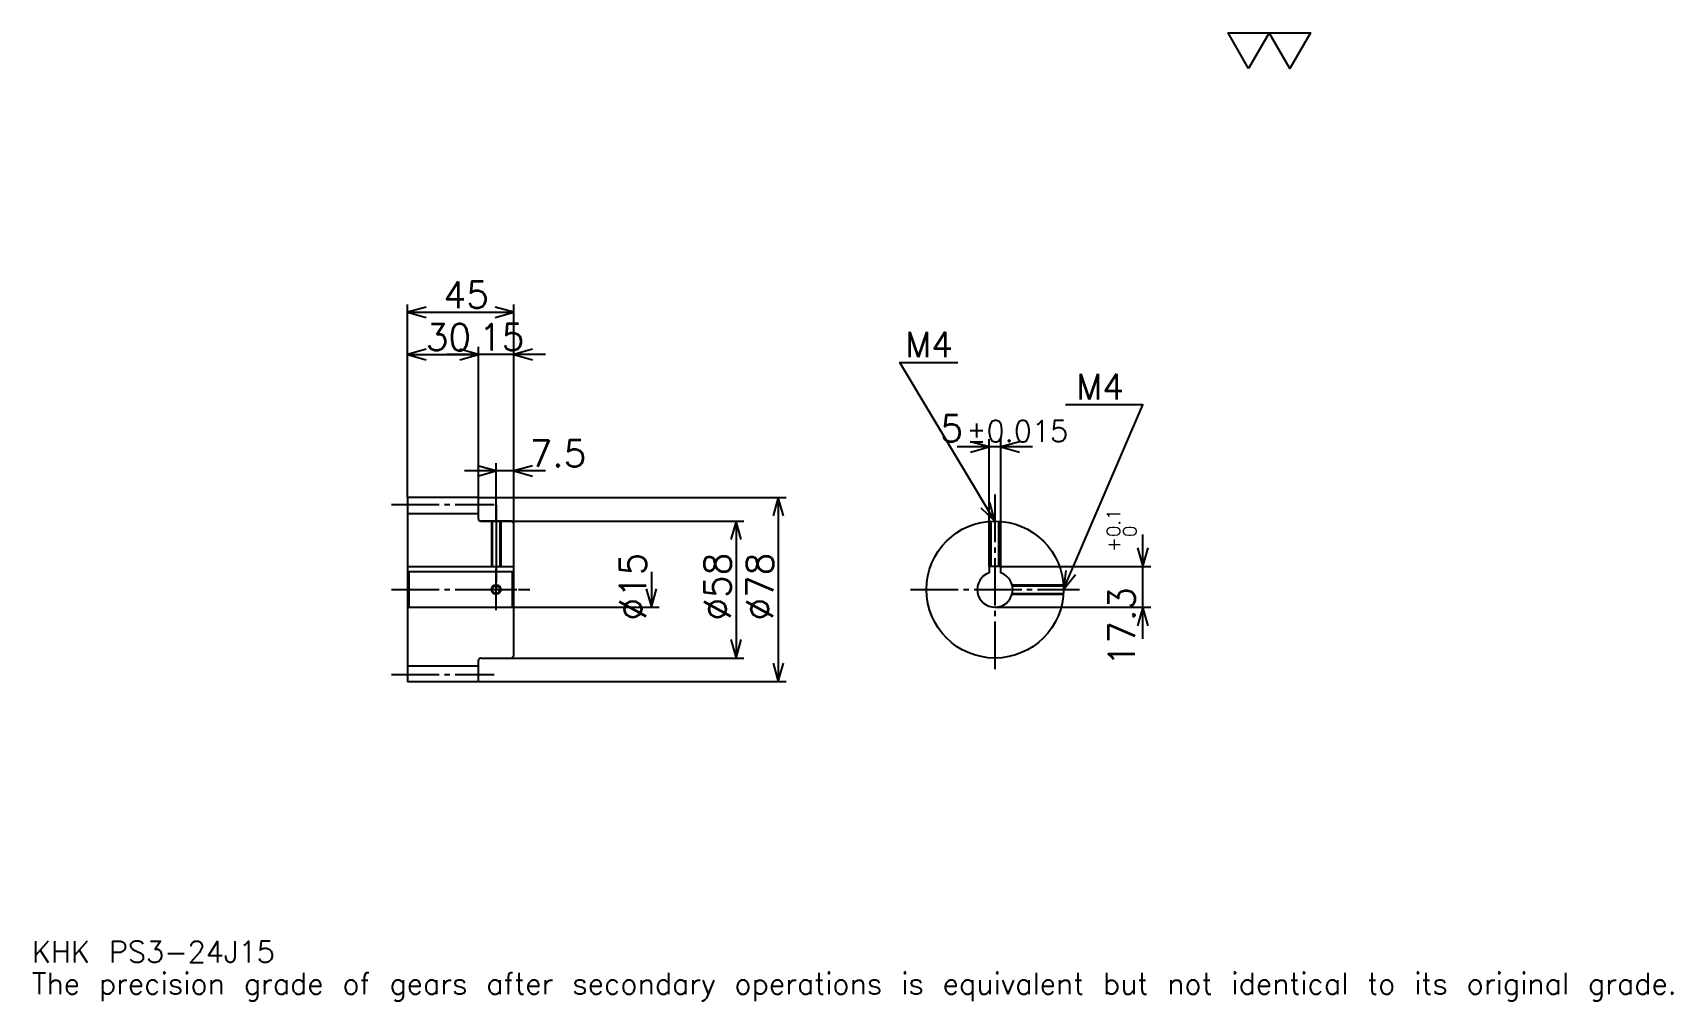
# Model space of a CAD drawing. Extents: x 23 to 717, y 8 to 418.
import ezdxf

# ---------------------------------------------------------------- set-up
doc = ezdxf.new("R2010")
doc.units = 0
doc.linetypes.add('DASHDOT', pattern=[26.869564, 20.152174, -2.23913, 2.23913, -2.23913])
doc.layers.get('0').update_dxf_attribs({"linetype": 'CONTINUOUS'})
doc.layers.add('DASHDOT', color=6, linetype='DASHDOT')
doc.styles.add('KANJI', font='TXT', dxfattribs={"bigfont": 'BIGFONT'})

msp = doc.modelspace()

# ---------------------------------------------------------------- linework, layer by layer
at = {"color": 5}
for p, q in [((181.369553, 221.489136), (181.369553, 303.217407)), ((181.369553, 299.858704), (226.369553, 299.858704)), ((226.369553, 221.489136), (226.369553, 303.217407)), ((211.369553, 221.489136), (211.369553, 285.304352)), ((181.369553, 281.945648), (211.369553, 281.945648)), ((239.804337, 281.945648), (197.934769, 281.945648)), ((427.521729, 192.289139), (427.521729, 246.195648)), ((432.521729, 192.289139), (432.521729, 246.195648)), ((445.956482, 242.83696), (414.086945, 242.83696)), ((239.804337, 232.684784), (205.434769, 232.684784)), ((218.869553, 221.489136), (218.869553, 236.043488)), ((181.369553, 221.38913), (181.369553, 221.489136)), ((211.269547, 221.489136), (226.369553, 221.489136)), ((211.369553, 221.38913), (211.369553, 221.489136)), ((218.869553, 211.489136), (218.869553, 221.489136)), ((218.869553, 211.489136), (218.869553, 221.489136)), ((226.369553, 221.489136), (341.684753, 221.489136)), ((226.369553, 210.489136), (226.369553, 221.489136)), ((338.32605, 221.489136), (338.32605, 143.489136)), ((212.369553, 211.489136), (226.369553, 211.489136)), ((226.369553, 211.489136), (323.771729, 211.489136)), ((320.413025, 211.489136), (320.413025, 153.489136)), ((492.608704, 161.554352), (492.608704, 205.723923)), ((284.586945, 189.989136), (284.586945, 174.989136)), ((432.521729, 192.289139), (495.967407, 192.289139)), ((226.369553, 174.989136), (287.945648, 174.989136)), ((430.021729, 174.989136), (495.967407, 174.989136)), ((212.369553, 153.489136), (226.369553, 153.489136)), ((226.369553, 153.489136), (323.771729, 153.489136)), ((211.269547, 143.489136), (226.369553, 143.489136)), ((226.369553, 143.489136), (341.684753, 143.489136))]:
    msp.add_line(p, q, dxfattribs=at)
at = {"color": 4}
for p, q in [((181.369553, 214.739136), (211.369553, 214.739136)), ((181.369553, 192.289139), (226.369553, 192.289139)), ((181.869553, 189.989136), (181.869553, 174.989136)), ((225.869553, 189.989136), (226.369553, 190.489136)), ((225.869553, 174.989136), (226.369553, 174.489136)), ((181.369553, 150.239136), (211.369553, 150.239136))]:
    msp.add_line(p, q, dxfattribs=at)
at = {"color": 7}
msp.add_lwpolyline([(537.391296, 403.043488), (528.658691, 418.180023), (563.589111, 418.180023), (554.856506, 403.043488), (546.123901, 418.180023), (537.391296, 403.043488)], dxfattribs=at)
at = {"color": 5}
for points in [[(189.206512, 302.097839), (181.369553, 299.858704), (189.206512, 297.619568)], [(218.532593, 297.619568), (226.369553, 299.858704), (218.532593, 302.097839)], [(189.206512, 284.184784), (181.369553, 281.945648), (189.206512, 279.706543)], [(203.532593, 279.706543), (211.369553, 281.945648), (203.532593, 284.184784)], [(203.532593, 279.706543), (211.369553, 281.945648), (203.532593, 284.184784)], [(234.206512, 284.184784), (226.369553, 281.945648), (234.206512, 279.706543)], [(430.021729, 211.489136), (389.717377, 278.663055), (414.347809, 278.663055)], [(459.021729, 182.489136), (492.608704, 260.75), (459.917358, 260.75)], [(419.684753, 240.597824), (427.521729, 242.83696), (419.684753, 245.076096)], [(440.358704, 245.076096), (432.521729, 242.83696), (440.358704, 240.597824)], [(211.032593, 230.445648), (218.869553, 232.684784), (211.032593, 234.92392)], [(234.206512, 234.92392), (226.369553, 232.684784), (234.206512, 230.445648)], [(340.565186, 213.652176), (338.32605, 221.489136), (336.086914, 213.652176)], [(424.069611, 217.057251), (430.021729, 211.489136), (427.909668, 219.361298)], [(322.652161, 203.652176), (320.413025, 211.489136), (318.173889, 203.652176)], [(490.369568, 200.126099), (492.608704, 192.289139), (494.847839, 200.126099)], [(460.05481, 190.573959), (459.021729, 182.489136), (464.170105, 188.807816)], [(282.347809, 182.826096), (284.586945, 174.989136), (286.82608, 182.826096)], [(494.847839, 167.152176), (492.608704, 174.989136), (490.369568, 167.152176)], [(318.173889, 161.326096), (320.413025, 153.489136), (322.652161, 161.326096)], [(336.086914, 151.326096), (338.32605, 143.489136), (340.565186, 151.326096)]]:
    msp.add_lwpolyline(points, dxfattribs=at)
at = {"color": 4}
for points in [[(211.369553, 212.489136), (211.369553, 221.38913), (211.269547, 221.489136), (181.469559, 221.489136), (181.369553, 221.38913), (181.369553, 174.489136)], [(212.369553, 153.489136), (225.369553, 153.489136), (226.369553, 154.489136), (226.369553, 210.489136), (225.369553, 211.489136), (212.369553, 211.489136)], [(216.869553, 211.489136), (216.869553, 192.289139)], [(217.249557, 211.489136), (217.249557, 192.289139)], [(220.489548, 211.489136), (220.489548, 192.289139)], [(220.869553, 211.489136), (220.869553, 192.289139)], [(428.021729, 192.289139), (428.021729, 211.42009)], [(428.401733, 192.289139), (428.401733, 211.443848)], [(431.641724, 192.289139), (431.641724, 211.443848)], [(432.021729, 192.289139), (432.021729, 211.42009)], [(181.369553, 174.489136), (181.869553, 174.989136), (225.869553, 174.989136), (225.869553, 189.989136), (181.869553, 189.989136), (181.369553, 190.489136)], [(432.521729, 189.560211), (432.521729, 192.289139), (427.521729, 192.289139), (427.521729, 189.560211)], [(437.250122, 184.489136), (458.952698, 184.489136)], [(437.344666, 184.109131), (458.97644, 184.109131)], [(437.344666, 180.869141), (458.97644, 180.869141)], [(181.369553, 174.489136), (181.369553, 143.589142), (181.469559, 143.489136), (211.269547, 143.489136), (211.369553, 143.589142), (211.369553, 152.489136)], [(437.250122, 180.489136), (458.952698, 180.489136)]]:
    msp.add_lwpolyline(points, dxfattribs=at)
for centre, radius in [((430.021729, 182.489136), 29), ((218.869553, 182.489136), 1.62)]:
    msp.add_circle(centre, radius, dxfattribs=at)
at = {"color": 7}
msp.add_circle((218.869553, 182.489136), 2, dxfattribs=at)
at = {"color": 4}
for centre, radius, start, end in [((212.369553, 212.489136), 1, 180, 270), ((430.021729, 182.489136), 7.5, 109.471220943, 70.528779057), ((212.369553, 152.489136), 1, 90, 180)]:
    msp.add_arc(centre, radius, start, end, dxfattribs=at)
at = {"layer": 'DASHDOT', "color": 7}
for p, q in [((430.021729, 222.684784), (430.021729, 146.771744)), ((174.652161, 218.489136), (218.086945, 218.489136)), ((218.869553, 211.489136), (218.869553, 182.489136)), ((174.652161, 182.489136), (233.086945, 182.489136)), ((394.304321, 182.489136), (465.739136, 182.489136)), ((174.652161, 146.489136), (218.086945, 146.489136))]:
    msp.add_line(p, q, dxfattribs=at)
for points in [[(218.869553, 218.206528), (218.869553, 185.571747)], [(218.869553, 173.771744), (218.869553, 191.206528)], [(210.152161, 182.489136), (227.586945, 182.489136)]]:
    msp.add_lwpolyline(points, dxfattribs=at)

# ---------------------------------------------------------------- texts
at = {"color": 7, "style": 'KANJI'}
for s, height, p in [('45', 11.195652, (196.592377, 301.650024)), ('30', 11.195652, (189.092377, 283.736969)), ('15', 11.195652, (211.592377, 283.736969)), ('M4', 10.747827, (391.956512, 280.902161)), ('M4', 10.747827, (464.39563, 262.989136)), ('5', 11.195652, (406.911682, 245.076096)), ('%%p0.015', 8.956522, (417.994019, 245.076096)), ('7.5', 11.195652, (233.086945, 234.476089)), ('KHK PS3-24J15', 8.956522, (22.391304, 24.630434)), ('The precision grade of gears after secondary operations is equivalent but not identical to its original grade.', 8.956522, (22.391304, 11.195652))]:
    msp.add_text(s, height=height, dxfattribs=at).set_placement(p)
for s, height, p in [('0.1', 5.597826, (482.980408, 204.715103)), ('0', 5.597826, (489.921753, 204.715103)), ('+', 5.597826, (482.980408, 198.445526)), ('%%c15', 11.195652, (282.347809, 169.334244)), ('%%c58', 11.195652, (318.173889, 169.334244)), ('%%c78', 11.195652, (336.086914, 169.334244)), ('17.3', 11.195652, (489.25, 149.986328))]:
    msp.add_text(s, height=height, rotation=90, dxfattribs=at).set_placement(p)

doc.saveas('drawing.dxf')
